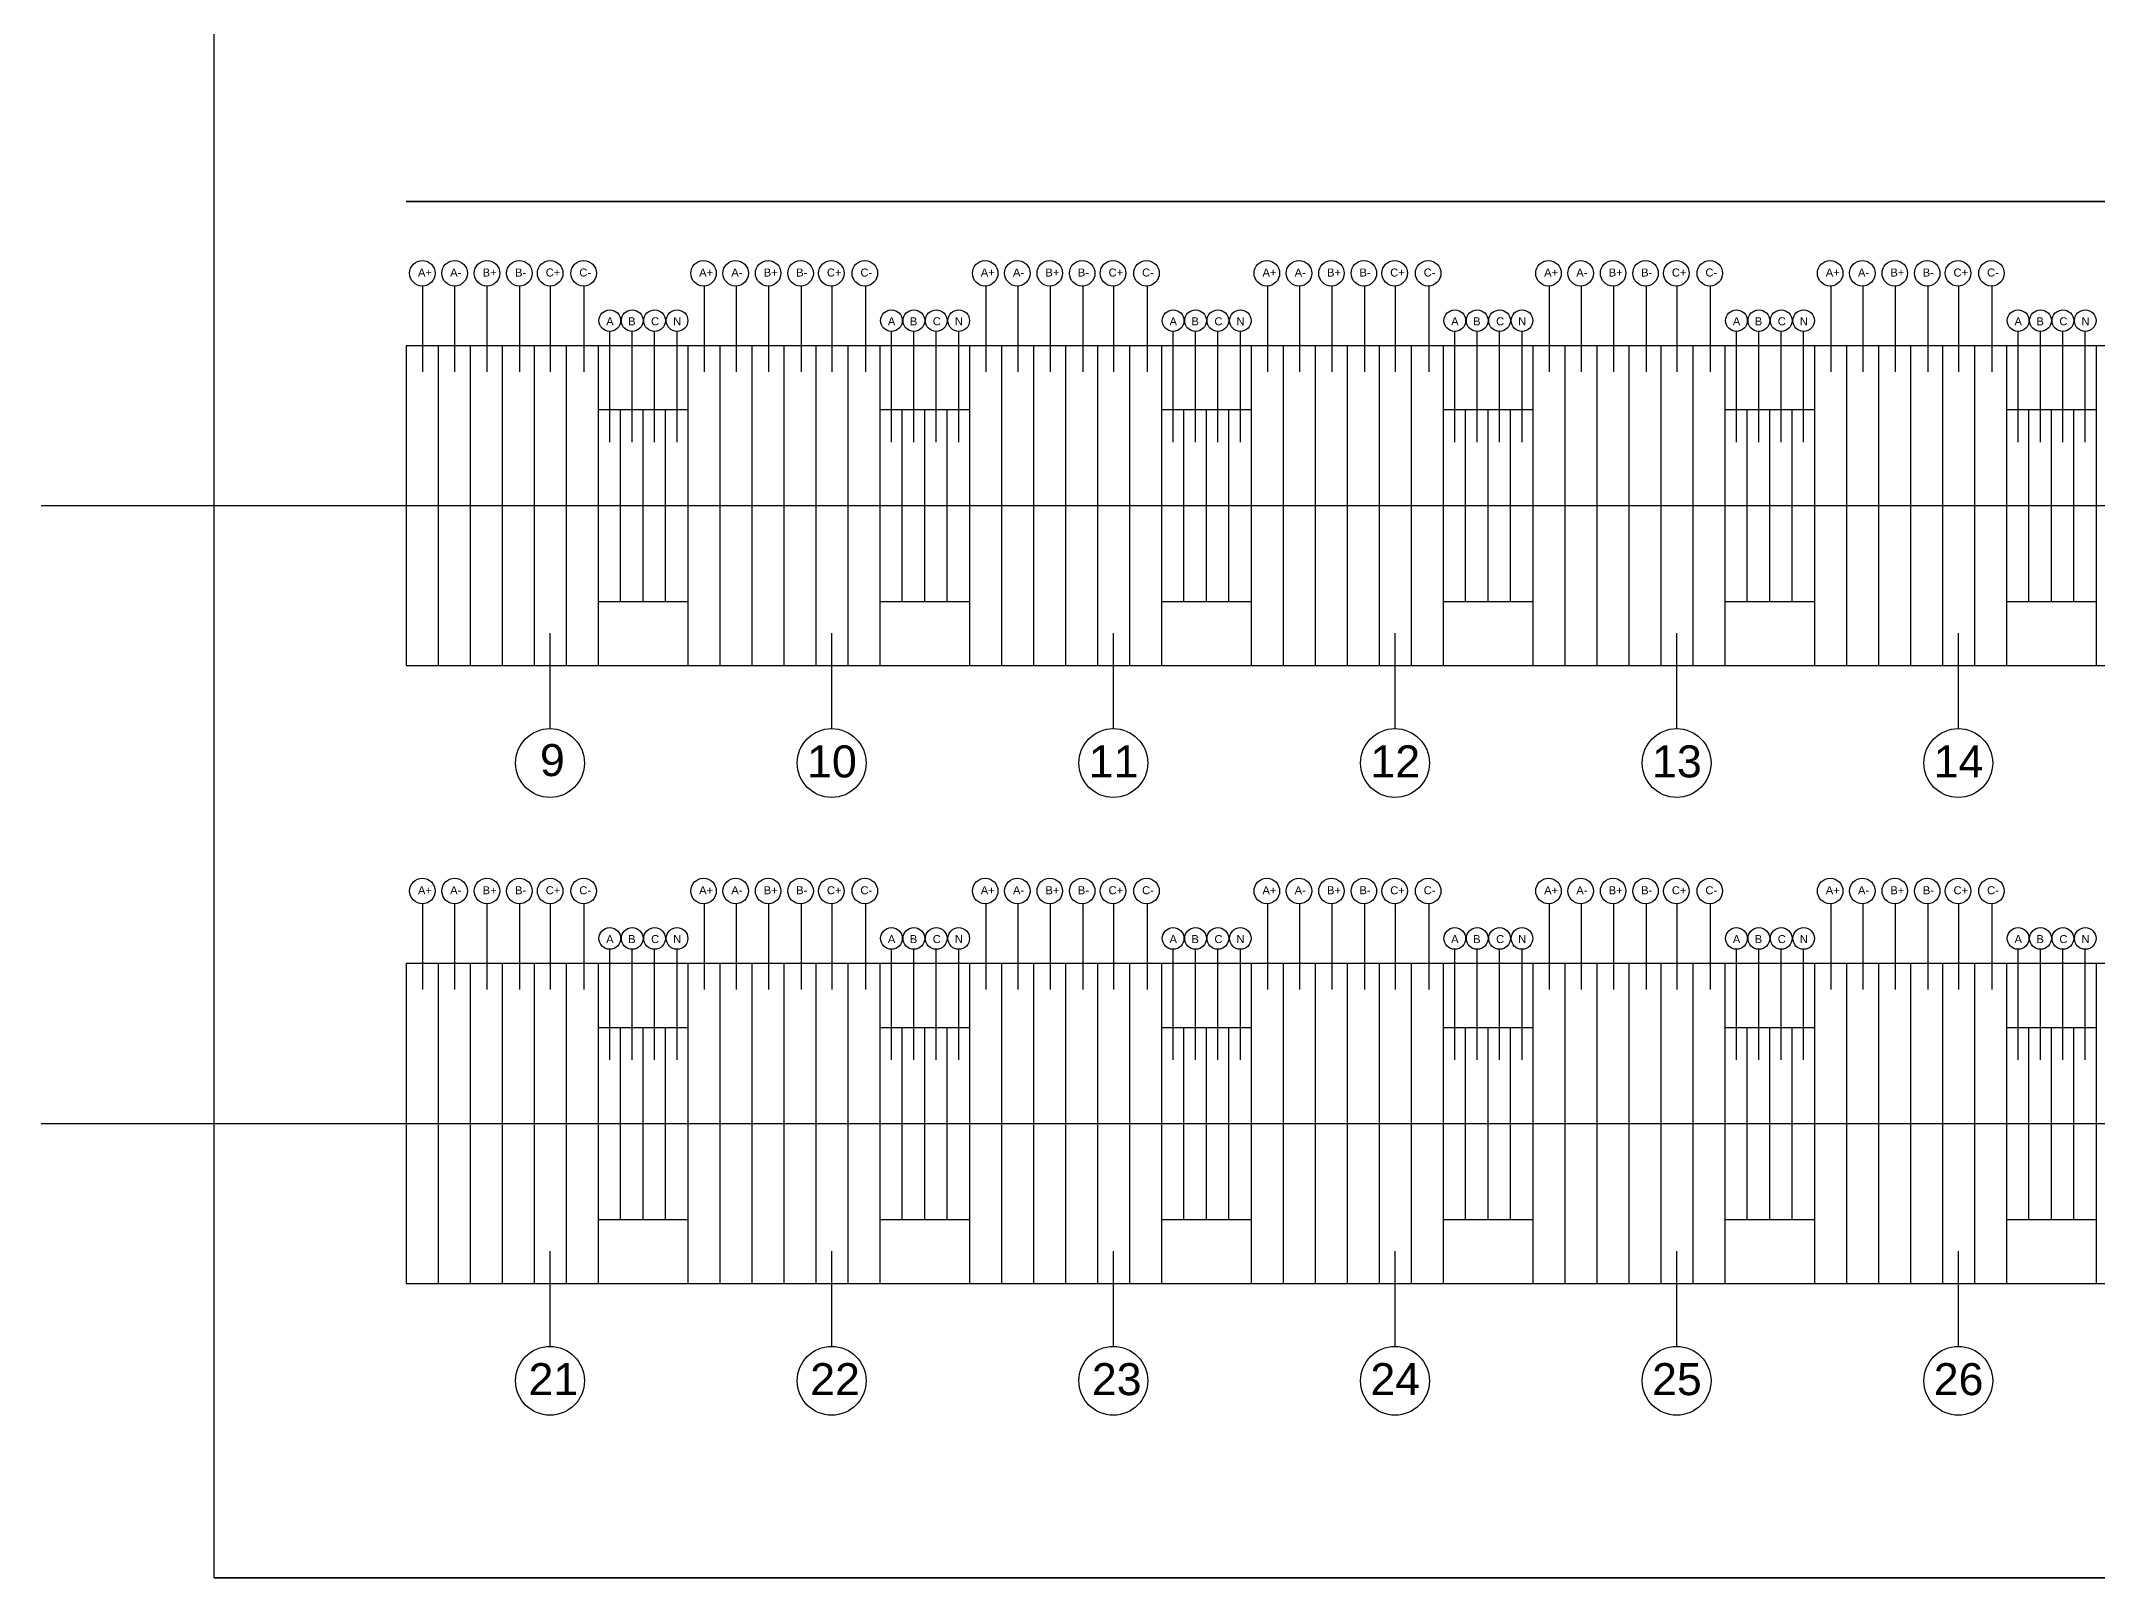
# Model space of a CAD drawing. Header units: millimetres. Extents: x 4250 to 10506, y 600 to 2800.
# Drawn here: x 9164 to 9807, y 600 to 1080 of the extents above; entities that cross this region are included whole.
import ezdxf

# ---------------------------------------------------------------- set-up
doc = ezdxf.new("R2010")
doc.units = ezdxf.units.MM
doc.styles.get("Standard").update_dxf_attribs({"font": 'arial.ttf'})

msp = doc.modelspace()

# ---------------------------------------------------------------- linework, layer by layer
for p, q in [((9218.16, 599.808), (9218.16, 2799.808)), ((9278.16, 1029.808), (10158.16, 1029.808)), ((9283.264, 1003.41), (9283.264, 976.652)), ((9293.324, 1003.41), (9293.324, 976.652)), ((9303.452, 1003.41), (9303.452, 976.652)), ((9313.581, 1003.41), (9313.581, 976.652)), ((9323.184, 1003.41), (9323.184, 976.652)), ((9333.663, 1003.41), (9333.663, 976.652)), ((9371.264, 1003.41), (9371.264, 976.652)), ((9381.324, 1003.41), (9381.324, 976.652)), ((9391.452, 1003.41), (9391.452, 976.652)), ((9401.581, 1003.41), (9401.581, 976.652)), ((9411.184, 1003.41), (9411.184, 976.652)), ((9421.663, 1003.41), (9421.663, 976.652)), ((9459.264, 1003.41), (9459.264, 976.652)), ((9469.324, 1003.41), (9469.324, 976.652)), ((9479.452, 1003.41), (9479.452, 976.652)), ((9489.581, 1003.41), (9489.581, 976.652)), ((9499.184, 1003.41), (9499.184, 976.652)), ((9509.663, 1003.41), (9509.663, 976.652)), ((9547.264, 1003.41), (9547.264, 976.652)), ((9557.324, 1003.41), (9557.324, 976.652)), ((9567.452, 1003.41), (9567.452, 976.652)), ((9577.581, 1003.41), (9577.581, 976.652)), ((9587.184, 1003.41), (9587.184, 976.652)), ((9597.663, 1003.41), (9597.663, 976.652)), ((9635.264, 1003.41), (9635.264, 976.652)), ((9645.324, 1003.41), (9645.324, 976.652)), ((9655.452, 1003.41), (9655.452, 976.652)), ((9665.581, 1003.41), (9665.581, 976.652)), ((9675.184, 1003.41), (9675.184, 976.652)), ((9685.663, 1003.41), (9685.663, 976.652)), ((9723.264, 1003.41), (9723.264, 976.652)), ((9733.324, 1003.41), (9733.324, 976.652)), ((9743.452, 1003.41), (9743.452, 976.652)), ((9753.581, 1003.41), (9753.581, 976.652)), ((9763.184, 1003.41), (9763.184, 976.652)), ((9773.663, 1003.41), (9773.663, 976.652)), ((9278.16, 984.808), (10158.16, 984.808)), ((9278.16, 984.808), (10158.16, 984.808)), ((9288.16, 984.808), (9288.16, 884.808)), ((9298.16, 984.808), (9298.16, 884.808)), ((9308.16, 984.808), (9308.16, 884.808)), ((9318.16, 984.808), (9318.16, 884.808)), ((9328.16, 984.808), (9328.16, 884.808)), ((9338.16, 984.808), (9338.16, 884.808)), ((9376.16, 984.808), (9376.16, 884.808)), ((9386.16, 984.808), (9386.16, 884.808)), ((9396.16, 984.808), (9396.16, 884.808)), ((9406.16, 984.808), (9406.16, 884.808)), ((9416.16, 984.808), (9416.16, 884.808)), ((9426.16, 984.808), (9426.16, 884.808)), ((9464.16, 984.808), (9464.16, 884.808)), ((9474.16, 984.808), (9474.16, 884.808)), ((9484.16, 984.808), (9484.16, 884.808)), ((9494.16, 984.808), (9494.16, 884.808)), ((9504.16, 984.808), (9504.16, 884.808)), ((9514.16, 984.808), (9514.16, 884.808)), ((9552.16, 984.808), (9552.16, 884.808)), ((9562.16, 984.808), (9562.16, 884.808)), ((9572.16, 984.808), (9572.16, 884.808)), ((9582.16, 984.808), (9582.16, 884.808)), ((9592.16, 984.808), (9592.16, 884.808)), ((9602.16, 984.808), (9602.16, 884.808)), ((9640.16, 984.808), (9640.16, 884.808)), ((9650.16, 984.808), (9650.16, 884.808)), ((9660.16, 984.808), (9660.16, 884.808)), ((9670.16, 984.808), (9670.16, 884.808)), ((9680.16, 984.808), (9680.16, 884.808)), ((9690.16, 984.808), (9690.16, 884.808)), ((9728.16, 984.808), (9728.16, 884.808)), ((9738.16, 984.808), (9738.16, 884.808)), ((9748.16, 984.808), (9748.16, 884.808)), ((9758.16, 984.808), (9758.16, 884.808)), ((9768.16, 984.808), (9768.16, 884.808)), ((9778.16, 984.808), (9778.16, 884.808)), ((9778.16, 984.808), (9778.16, 884.808)), ((9778.16, 984.808), (9778.16, 884.808)), ((9164.149, 934.808), (10289.554, 934.808)), ((9278.16, 884.808), (10158.16, 884.808)), ((9283.264, 810.41), (9283.264, 783.652)), ((9293.324, 810.41), (9293.324, 783.652)), ((9303.452, 810.41), (9303.452, 783.652)), ((9313.581, 810.41), (9313.581, 783.652)), ((9323.184, 810.41), (9323.184, 783.652)), ((9333.663, 810.41), (9333.663, 783.652)), ((9371.264, 810.41), (9371.264, 783.652)), ((9381.324, 810.41), (9381.324, 783.652)), ((9391.452, 810.41), (9391.452, 783.652)), ((9401.581, 810.41), (9401.581, 783.652)), ((9411.184, 810.41), (9411.184, 783.652)), ((9421.663, 810.41), (9421.663, 783.652)), ((9459.264, 810.41), (9459.264, 783.652)), ((9469.324, 810.41), (9469.324, 783.652)), ((9479.452, 810.41), (9479.452, 783.652)), ((9489.581, 810.41), (9489.581, 783.652)), ((9499.184, 810.41), (9499.184, 783.652)), ((9509.663, 810.41), (9509.663, 783.652)), ((9547.264, 810.41), (9547.264, 783.652)), ((9557.324, 810.41), (9557.324, 783.652)), ((9567.452, 810.41), (9567.452, 783.652)), ((9577.581, 810.41), (9577.581, 783.652)), ((9587.184, 810.41), (9587.184, 783.652)), ((9597.663, 810.41), (9597.663, 783.652)), ((9635.264, 810.41), (9635.264, 783.652)), ((9645.324, 810.41), (9645.324, 783.652)), ((9655.452, 810.41), (9655.452, 783.652)), ((9665.581, 810.41), (9665.581, 783.652)), ((9675.184, 810.41), (9675.184, 783.652)), ((9685.663, 810.41), (9685.663, 783.652)), ((9723.264, 810.41), (9723.264, 783.652)), ((9733.324, 810.41), (9733.324, 783.652)), ((9743.452, 810.41), (9743.452, 783.652)), ((9753.581, 810.41), (9753.581, 783.652)), ((9763.184, 810.41), (9763.184, 783.652)), ((9773.663, 810.41), (9773.663, 783.652)), ((9278.16, 791.808), (10158.16, 791.808)), ((9278.16, 791.808), (10158.16, 791.808)), ((9288.16, 791.808), (9288.16, 691.808)), ((9298.16, 791.808), (9298.16, 691.808)), ((9308.16, 791.808), (9308.16, 691.808)), ((9318.16, 791.808), (9318.16, 691.808)), ((9328.16, 791.808), (9328.16, 691.808)), ((9338.16, 791.808), (9338.16, 691.808)), ((9376.16, 791.808), (9376.16, 691.808)), ((9386.16, 791.808), (9386.16, 691.808)), ((9396.16, 791.808), (9396.16, 691.808)), ((9406.16, 791.808), (9406.16, 691.808)), ((9416.16, 791.808), (9416.16, 691.808)), ((9426.16, 791.808), (9426.16, 691.808)), ((9464.16, 791.808), (9464.16, 691.808)), ((9474.16, 791.808), (9474.16, 691.808)), ((9484.16, 791.808), (9484.16, 691.808)), ((9494.16, 791.808), (9494.16, 691.808)), ((9504.16, 791.808), (9504.16, 691.808)), ((9514.16, 791.808), (9514.16, 691.808)), ((9552.16, 791.808), (9552.16, 691.808)), ((9562.16, 791.808), (9562.16, 691.808)), ((9572.16, 791.808), (9572.16, 691.808)), ((9582.16, 791.808), (9582.16, 691.808)), ((9592.16, 791.808), (9592.16, 691.808)), ((9602.16, 791.808), (9602.16, 691.808)), ((9640.16, 791.808), (9640.16, 691.808)), ((9650.16, 791.808), (9650.16, 691.808)), ((9660.16, 791.808), (9660.16, 691.808)), ((9670.16, 791.808), (9670.16, 691.808)), ((9680.16, 791.808), (9680.16, 691.808)), ((9690.16, 791.808), (9690.16, 691.808)), ((9728.16, 791.808), (9728.16, 691.808)), ((9738.16, 791.808), (9738.16, 691.808)), ((9748.16, 791.808), (9748.16, 691.808)), ((9758.16, 791.808), (9758.16, 691.808)), ((9768.16, 791.808), (9768.16, 691.808)), ((9778.16, 791.808), (9778.16, 691.808)), ((9778.16, 791.808), (9778.16, 691.808)), ((9778.16, 791.808), (9778.16, 691.808)), ((9164.149, 741.808), (10289.554, 741.808)), ((9278.16, 691.808), (10158.16, 691.808)), ((10218.16, 599.808), (9218.16, 599.808))]:
    msp.add_line(p, q)
at = {"color": 1}
for p, q in [((9278.16, 984.808), (9278.16, 884.808)), ((9338.16, 984.808), (9338.16, 884.808)), ((9338.16, 984.808), (9338.16, 884.808)), ((9366.16, 984.808), (9366.16, 884.808)), ((9426.16, 984.808), (9426.16, 884.808)), ((9426.16, 984.808), (9426.16, 884.808)), ((9454.16, 984.808), (9454.16, 884.808)), ((9514.16, 984.808), (9514.16, 884.808)), ((9514.16, 984.808), (9514.16, 884.808)), ((9542.16, 984.808), (9542.16, 884.808)), ((9602.16, 984.808), (9602.16, 884.808)), ((9602.16, 984.808), (9602.16, 884.808)), ((9630.16, 984.808), (9630.16, 884.808)), ((9690.16, 984.808), (9690.16, 884.808)), ((9690.16, 984.808), (9690.16, 884.808)), ((9718.16, 984.808), (9718.16, 884.808)), ((9806.16, 984.808), (9806.16, 884.808)), ((9278.16, 791.808), (9278.16, 691.808)), ((9338.16, 791.808), (9338.16, 691.808)), ((9338.16, 791.808), (9338.16, 691.808)), ((9366.16, 791.808), (9366.16, 691.808)), ((9426.16, 791.808), (9426.16, 691.808)), ((9426.16, 791.808), (9426.16, 691.808)), ((9454.16, 791.808), (9454.16, 691.808)), ((9514.16, 791.808), (9514.16, 691.808)), ((9514.16, 791.808), (9514.16, 691.808)), ((9542.16, 791.808), (9542.16, 691.808)), ((9602.16, 791.808), (9602.16, 691.808)), ((9602.16, 791.808), (9602.16, 691.808)), ((9630.16, 791.808), (9630.16, 691.808)), ((9690.16, 791.808), (9690.16, 691.808)), ((9690.16, 791.808), (9690.16, 691.808)), ((9718.16, 791.808), (9718.16, 691.808)), ((9806.16, 791.808), (9806.16, 691.808))]:
    msp.add_line(p, q, dxfattribs=at)
for centre in [(9283.264, 1007.401), (9293.324, 1007.401), (9303.452, 1007.401), (9313.581, 1007.401), (9323.184, 1007.401), (9333.663, 1007.401), (9371.103, 1007.398), (9381.163, 1007.398), (9391.291, 1007.398), (9401.42, 1007.398), (9411.023, 1007.398), (9421.502, 1007.398), (9459.103, 1007.401), (9469.163, 1007.401), (9479.291, 1007.401), (9489.42, 1007.401), (9499.023, 1007.401), (9509.502, 1007.401), (9547.103, 1007.401), (9557.163, 1007.401), (9567.291, 1007.401), (9577.42, 1007.401), (9587.023, 1007.401), (9597.502, 1007.401), (9635.103, 1007.401), (9645.163, 1007.401), (9655.291, 1007.401), (9665.42, 1007.401), (9675.023, 1007.401), (9685.502, 1007.401), (9723.103, 1007.401), (9733.163, 1007.401), (9743.291, 1007.401), (9753.42, 1007.401), (9763.023, 1007.401), (9773.502, 1007.401), (9283.264, 814.401), (9293.324, 814.401), (9303.452, 814.401), (9313.581, 814.401), (9323.184, 814.401), (9333.663, 814.401), (9371.103, 814.398), (9381.163, 814.398), (9391.291, 814.398), (9401.42, 814.398), (9411.023, 814.398), (9421.502, 814.398), (9459.103, 814.401), (9469.163, 814.401), (9479.291, 814.401), (9489.42, 814.401), (9499.023, 814.401), (9509.502, 814.401), (9547.103, 814.401), (9557.163, 814.401), (9567.291, 814.401), (9577.42, 814.401), (9587.023, 814.401), (9597.502, 814.401), (9635.103, 814.401), (9645.163, 814.401), (9655.291, 814.401), (9665.42, 814.401), (9675.023, 814.401), (9685.502, 814.401), (9723.103, 814.401), (9733.163, 814.401), (9743.291, 814.401), (9753.42, 814.401), (9763.023, 814.401), (9773.502, 814.401)]:
    msp.add_circle(centre, 3.991)
at = {"layer": 'Defpoints'}
for p, q in [((10418.16, 1029.808), (9278.16, 1029.808)), ((9278.16, 1029.808), (10418.16, 1029.808)), ((9341.822, 954.651), (9341.822, 989.208)), ((9348.822, 954.651), (9348.822, 989.208)), ((9355.822, 954.651), (9355.822, 989.208)), ((9362.822, 954.651), (9362.822, 989.208)), ((9429.822, 954.651), (9429.822, 989.208)), ((9436.822, 954.651), (9436.822, 989.208)), ((9443.822, 954.651), (9443.822, 989.208)), ((9450.822, 954.651), (9450.822, 989.208)), ((9517.822, 954.651), (9517.822, 989.208)), ((9524.822, 954.651), (9524.822, 989.208)), ((9531.822, 954.651), (9531.822, 989.208)), ((9538.822, 954.651), (9538.822, 989.208)), ((9605.822, 954.651), (9605.822, 989.208)), ((9612.822, 954.651), (9612.822, 989.208)), ((9619.822, 954.651), (9619.822, 989.208)), ((9626.822, 954.651), (9626.822, 989.208)), ((9693.822, 954.651), (9693.822, 989.208)), ((9700.822, 954.651), (9700.822, 989.208)), ((9707.822, 954.651), (9707.822, 989.208)), ((9714.822, 954.651), (9714.822, 989.208)), ((9781.822, 954.651), (9781.822, 989.208)), ((9788.822, 954.651), (9788.822, 989.208)), ((9795.822, 954.651), (9795.822, 989.208)), ((9802.822, 954.651), (9802.822, 989.208)), ((9338.16, 964.808), (9366.16, 964.808)), ((9345.16, 904.808), (9345.16, 964.808)), ((9352.16, 964.808), (9352.16, 904.808)), ((9359.16, 964.808), (9359.16, 904.808)), ((9366.16, 964.808), (9366.16, 904.808)), ((9426.16, 964.808), (9454.16, 964.808)), ((9433.16, 904.808), (9433.16, 964.808)), ((9440.16, 964.808), (9440.16, 904.808)), ((9447.16, 964.808), (9447.16, 904.808)), ((9454.16, 964.808), (9454.16, 904.808)), ((9514.16, 964.808), (9542.16, 964.808)), ((9521.16, 904.808), (9521.16, 964.808)), ((9528.16, 964.808), (9528.16, 904.808)), ((9535.16, 964.808), (9535.16, 904.808)), ((9542.16, 964.808), (9542.16, 904.808)), ((9602.16, 964.808), (9630.16, 964.808)), ((9609.16, 904.808), (9609.16, 964.808)), ((9616.16, 964.808), (9616.16, 904.808)), ((9623.16, 964.808), (9623.16, 904.808)), ((9630.16, 964.808), (9630.16, 904.808)), ((9690.16, 964.808), (9718.16, 964.808)), ((9697.16, 904.808), (9697.16, 964.808)), ((9704.16, 964.808), (9704.16, 904.808)), ((9711.16, 964.808), (9711.16, 904.808)), ((9718.16, 964.808), (9718.16, 904.808)), ((9778.16, 964.808), (9806.16, 964.808)), ((9785.16, 904.808), (9785.16, 964.808)), ((9792.16, 964.808), (9792.16, 904.808)), ((9799.16, 964.808), (9799.16, 904.808)), ((9806.16, 964.808), (9806.16, 904.808)), ((9338.16, 904.808), (9366.16, 904.808)), ((9426.16, 904.808), (9454.16, 904.808)), ((9514.16, 904.808), (9542.16, 904.808)), ((9602.16, 904.808), (9630.16, 904.808)), ((9690.16, 904.808), (9718.16, 904.808)), ((9778.16, 904.808), (9806.16, 904.808)), ((9323.13, 894.922), (9323.13, 865.134)), ((9411.13, 894.922), (9411.13, 865.134)), ((9499.13, 894.922), (9499.13, 865.134)), ((9587.13, 894.922), (9587.13, 865.134)), ((9675.13, 894.922), (9675.13, 865.134)), ((9763.13, 894.922), (9763.13, 865.134)), ((9341.822, 761.651), (9341.822, 796.208)), ((9348.822, 761.651), (9348.822, 796.208)), ((9355.822, 761.651), (9355.822, 796.208)), ((9362.822, 761.651), (9362.822, 796.208)), ((9429.822, 761.651), (9429.822, 796.208)), ((9436.822, 761.651), (9436.822, 796.208)), ((9443.822, 761.651), (9443.822, 796.208)), ((9450.822, 761.651), (9450.822, 796.208)), ((9517.822, 761.651), (9517.822, 796.208)), ((9524.822, 761.651), (9524.822, 796.208)), ((9531.822, 761.651), (9531.822, 796.208)), ((9538.822, 761.651), (9538.822, 796.208)), ((9605.822, 761.651), (9605.822, 796.208)), ((9612.822, 761.651), (9612.822, 796.208)), ((9619.822, 761.651), (9619.822, 796.208)), ((9626.822, 761.651), (9626.822, 796.208)), ((9693.822, 761.651), (9693.822, 796.208)), ((9700.822, 761.651), (9700.822, 796.208)), ((9707.822, 761.651), (9707.822, 796.208)), ((9714.822, 761.651), (9714.822, 796.208)), ((9781.822, 761.651), (9781.822, 796.208)), ((9788.822, 761.651), (9788.822, 796.208)), ((9795.822, 761.651), (9795.822, 796.208)), ((9802.822, 761.651), (9802.822, 796.208)), ((9338.16, 771.808), (9366.16, 771.808)), ((9345.16, 711.808), (9345.16, 771.808)), ((9352.16, 771.808), (9352.16, 711.808)), ((9359.16, 771.808), (9359.16, 711.808)), ((9366.16, 771.808), (9366.16, 711.808)), ((9426.16, 771.808), (9454.16, 771.808)), ((9433.16, 711.808), (9433.16, 771.808)), ((9440.16, 771.808), (9440.16, 711.808)), ((9447.16, 771.808), (9447.16, 711.808)), ((9454.16, 771.808), (9454.16, 711.808)), ((9514.16, 771.808), (9542.16, 771.808)), ((9521.16, 711.808), (9521.16, 771.808)), ((9528.16, 771.808), (9528.16, 711.808)), ((9535.16, 771.808), (9535.16, 711.808)), ((9542.16, 771.808), (9542.16, 711.808)), ((9602.16, 771.808), (9630.16, 771.808)), ((9609.16, 711.808), (9609.16, 771.808)), ((9616.16, 771.808), (9616.16, 711.808)), ((9623.16, 771.808), (9623.16, 711.808)), ((9630.16, 771.808), (9630.16, 711.808)), ((9690.16, 771.808), (9718.16, 771.808)), ((9697.16, 711.808), (9697.16, 771.808)), ((9704.16, 771.808), (9704.16, 711.808)), ((9711.16, 771.808), (9711.16, 711.808)), ((9718.16, 771.808), (9718.16, 711.808)), ((9778.16, 771.808), (9806.16, 771.808)), ((9785.16, 711.808), (9785.16, 771.808)), ((9792.16, 771.808), (9792.16, 711.808)), ((9799.16, 771.808), (9799.16, 711.808)), ((9806.16, 771.808), (9806.16, 711.808)), ((9338.16, 711.808), (9366.16, 711.808)), ((9426.16, 711.808), (9454.16, 711.808)), ((9514.16, 711.808), (9542.16, 711.808)), ((9602.16, 711.808), (9630.16, 711.808)), ((9690.16, 711.808), (9718.16, 711.808)), ((9778.16, 711.808), (9806.16, 711.808)), ((9323.13, 701.922), (9323.13, 672.134)), ((9411.13, 701.922), (9411.13, 672.134)), ((9499.13, 701.922), (9499.13, 672.134)), ((9587.13, 701.922), (9587.13, 672.134)), ((9675.13, 701.922), (9675.13, 672.134)), ((9763.13, 701.922), (9763.13, 672.134)), ((9218.16, 599.808), (10418.16, 599.808))]:
    msp.add_line(p, q, dxfattribs=at)
for centre, radius in [((9341.822, 992.596), 3.388), ((9348.822, 992.596), 3.388), ((9355.822, 992.596), 3.388), ((9362.822, 992.596), 3.388), ((9429.822, 992.596), 3.388), ((9436.822, 992.596), 3.388), ((9443.822, 992.596), 3.388), ((9450.822, 992.596), 3.388), ((9517.822, 992.596), 3.388), ((9524.822, 992.596), 3.388), ((9531.822, 992.596), 3.388), ((9538.822, 992.596), 3.388), ((9605.822, 992.596), 3.388), ((9612.822, 992.596), 3.388), ((9619.822, 992.596), 3.388), ((9626.822, 992.596), 3.388), ((9693.822, 992.596), 3.388), ((9700.822, 992.596), 3.388), ((9707.822, 992.596), 3.388), ((9714.822, 992.596), 3.388), ((9781.822, 992.596), 3.388), ((9788.822, 992.596), 3.388), ((9795.822, 992.596), 3.388), ((9802.822, 992.596), 3.388), ((9323.13, 854.382), 10.752), ((9411.13, 854.382), 10.752), ((9499.13, 854.382), 10.752), ((9587.13, 854.382), 10.752), ((9675.13, 854.382), 10.752), ((9763.13, 854.382), 10.752), ((9341.822, 799.596), 3.388), ((9348.822, 799.596), 3.388), ((9355.822, 799.596), 3.388), ((9362.822, 799.596), 3.388), ((9429.822, 799.596), 3.388), ((9436.822, 799.596), 3.388), ((9443.822, 799.596), 3.388), ((9450.822, 799.596), 3.388), ((9517.822, 799.596), 3.388), ((9524.822, 799.596), 3.388), ((9531.822, 799.596), 3.388), ((9538.822, 799.596), 3.388), ((9605.822, 799.596), 3.388), ((9612.822, 799.596), 3.388), ((9619.822, 799.596), 3.388), ((9626.822, 799.596), 3.388), ((9693.822, 799.596), 3.388), ((9700.822, 799.596), 3.388), ((9707.822, 799.596), 3.388), ((9714.822, 799.596), 3.388), ((9781.822, 799.596), 3.388), ((9788.822, 799.596), 3.388), ((9795.822, 799.596), 3.388), ((9802.822, 799.596), 3.388), ((9323.13, 661.382), 10.752), ((9411.13, 661.382), 10.752), ((9499.13, 661.382), 10.752), ((9587.13, 661.382), 10.752), ((9675.13, 661.382), 10.752), ((9763.13, 661.382), 10.752)]:
    msp.add_circle(centre, radius, dxfattribs=at)

# ---------------------------------------------------------------- texts
at = {"char_height": 2.5, "attachment_point": 1}
for s, insert in [('A+', (9281.889, 1008.887)), ('A-', (9291.949, 1008.887)), ('B+', (9302.077, 1008.887)), ('B-', (9312.206, 1008.887)), ('C+', (9321.809, 1008.887)), ('C-', (9332.288, 1008.887)), ('A+', (9369.728, 1008.883)), ('A-', (9379.788, 1008.883)), ('B+', (9389.916, 1008.883)), ('B-', (9400.045, 1008.883)), ('C+', (9409.648, 1008.883)), ('C-', (9420.127, 1008.883)), ('A+', (9457.728, 1008.887)), ('A-', (9467.788, 1008.887)), ('B+', (9477.916, 1008.887)), ('B-', (9488.045, 1008.887)), ('C+', (9497.648, 1008.887)), ('C-', (9508.127, 1008.887)), ('A+', (9545.728, 1008.887)), ('A-', (9555.788, 1008.887)), ('B+', (9565.916, 1008.887)), ('B-', (9576.045, 1008.887)), ('C+', (9585.648, 1008.887)), ('C-', (9596.127, 1008.887)), ('A+', (9633.728, 1008.887)), ('A-', (9643.788, 1008.887)), ('B+', (9653.916, 1008.887)), ('B-', (9664.045, 1008.887)), ('C+', (9673.648, 1008.887)), ('C-', (9684.127, 1008.887)), ('A+', (9721.728, 1008.887)), ('A-', (9731.788, 1008.887)), ('B+', (9741.916, 1008.887)), ('B-', (9752.045, 1008.887)), ('C+', (9761.648, 1008.887)), ('C-', (9772.127, 1008.887)), ('A+', (9281.889, 815.887)), ('A-', (9291.949, 815.887)), ('B+', (9302.077, 815.887)), ('B-', (9312.206, 815.887)), ('C+', (9321.809, 815.887)), ('C-', (9332.288, 815.887)), ('A+', (9369.728, 815.883)), ('A-', (9379.788, 815.883)), ('B+', (9389.916, 815.883)), ('B-', (9400.045, 815.883)), ('C+', (9409.648, 815.883)), ('C-', (9420.127, 815.883)), ('A+', (9457.728, 815.887)), ('A-', (9467.788, 815.887)), ('B+', (9477.916, 815.887)), ('B-', (9488.045, 815.887)), ('C+', (9497.648, 815.887)), ('C-', (9508.127, 815.887)), ('A+', (9545.728, 815.887)), ('A-', (9555.788, 815.887)), ('B+', (9565.916, 815.887)), ('B-', (9576.045, 815.887)), ('C+', (9585.648, 815.887)), ('C-', (9596.127, 815.887)), ('A+', (9633.728, 815.887)), ('A-', (9643.788, 815.887)), ('B+', (9653.916, 815.887)), ('B-', (9664.045, 815.887)), ('C+', (9673.648, 815.887)), ('C-', (9684.127, 815.887)), ('A+', (9721.728, 815.887)), ('A-', (9731.788, 815.887)), ('B+', (9741.916, 815.887)), ('B-', (9752.045, 815.887)), ('C+', (9761.648, 815.887)), ('C-', (9772.127, 815.887))]:
    msp.add_mtext_dynamic_manual_height_columns(s, width=7.77997, gutter_width=12.5, heights=[0], dxfattribs=dict(at, insert=insert))
at = {"layer": 'Defpoints', "attachment_point": 1}
for s, width, insert, char_height in [('A', 5.05879, (9340.69, 993.638), 2.5), ('B', 5.05879, (9347.545, 993.638), 2.5), ('C', 5.05879, (9354.723, 993.638), 2.5), ('N', 5.05879, (9361.624, 993.638), 2.5), ('A', 5.05879, (9428.69, 993.638), 2.5), ('B', 5.05879, (9435.545, 993.638), 2.5), ('C', 5.05879, (9442.723, 993.638), 2.5), ('N', 5.05879, (9449.624, 993.638), 2.5), ('A', 5.05879, (9516.69, 993.638), 2.5), ('B', 5.05879, (9523.545, 993.638), 2.5), ('C', 5.05879, (9530.723, 993.638), 2.5), ('N', 5.05879, (9537.624, 993.638), 2.5), ('A', 5.05879, (9604.69, 993.638), 2.5), ('B', 5.05879, (9611.545, 993.638), 2.5), ('C', 5.05879, (9618.723, 993.638), 2.5), ('N', 5.05879, (9625.624, 993.638), 2.5), ('A', 5.05879, (9692.69, 993.638), 2.5), ('B', 5.05879, (9699.545, 993.638), 2.5), ('C', 5.05879, (9706.723, 993.638), 2.5), ('N', 5.05879, (9713.624, 993.638), 2.5), ('A', 5.05879, (9780.69, 993.638), 2.5), ('B', 5.05879, (9787.545, 993.638), 2.5), ('C', 5.05879, (9794.723, 993.638), 2.5), ('N', 5.05879, (9801.624, 993.638), 2.5), ('9', 13.87061, (9319.992, 860.302), 10), ('10', 13.87061, (9403.458, 859.893), 10), ('11', 13.87061, (9491.458, 859.893), 10), ('12', 13.87061, (9579.458, 859.893), 10), ('13', 13.87061, (9667.458, 859.893), 10), ('14', 13.87061, (9755.458, 859.893), 10), ('A', 5.05879, (9340.69, 800.638), 2.5), ('B', 5.05879, (9347.545, 800.638), 2.5), ('C', 5.05879, (9354.723, 800.638), 2.5), ('N', 5.05879, (9361.624, 800.638), 2.5), ('A', 5.05879, (9428.69, 800.638), 2.5), ('B', 5.05879, (9435.545, 800.638), 2.5), ('C', 5.05879, (9442.723, 800.638), 2.5), ('N', 5.05879, (9449.624, 800.638), 2.5), ('A', 5.05879, (9516.69, 800.638), 2.5), ('B', 5.05879, (9523.545, 800.638), 2.5), ('C', 5.05879, (9530.723, 800.638), 2.5), ('N', 5.05879, (9537.624, 800.638), 2.5), ('A', 5.05879, (9604.69, 800.638), 2.5), ('B', 5.05879, (9611.545, 800.638), 2.5), ('C', 5.05879, (9618.723, 800.638), 2.5), ('N', 5.05879, (9625.624, 800.638), 2.5), ('A', 5.05879, (9692.69, 800.638), 2.5), ('B', 5.05879, (9699.545, 800.638), 2.5), ('C', 5.05879, (9706.723, 800.638), 2.5), ('N', 5.05879, (9713.624, 800.638), 2.5), ('A', 5.05879, (9780.69, 800.638), 2.5), ('B', 5.05879, (9787.545, 800.638), 2.5), ('C', 5.05879, (9794.723, 800.638), 2.5), ('N', 5.05879, (9801.624, 800.638), 2.5), ('21', 13.87061, (9316.428, 666.893), 10), ('22', 13.87061, (9404.428, 666.893), 10), ('23', 13.87061, (9492.428, 666.893), 10), ('24', 13.87061, (9579.458, 666.893), 10), ('25', 13.87061, (9667.458, 666.893), 10), ('26', 13.87061, (9755.458, 666.893), 10)]:
    msp.add_mtext_dynamic_manual_height_columns(s, width=width, gutter_width=12.5, heights=[0], dxfattribs=dict(at, insert=insert, char_height=char_height))

doc.saveas('drawing.dxf')
